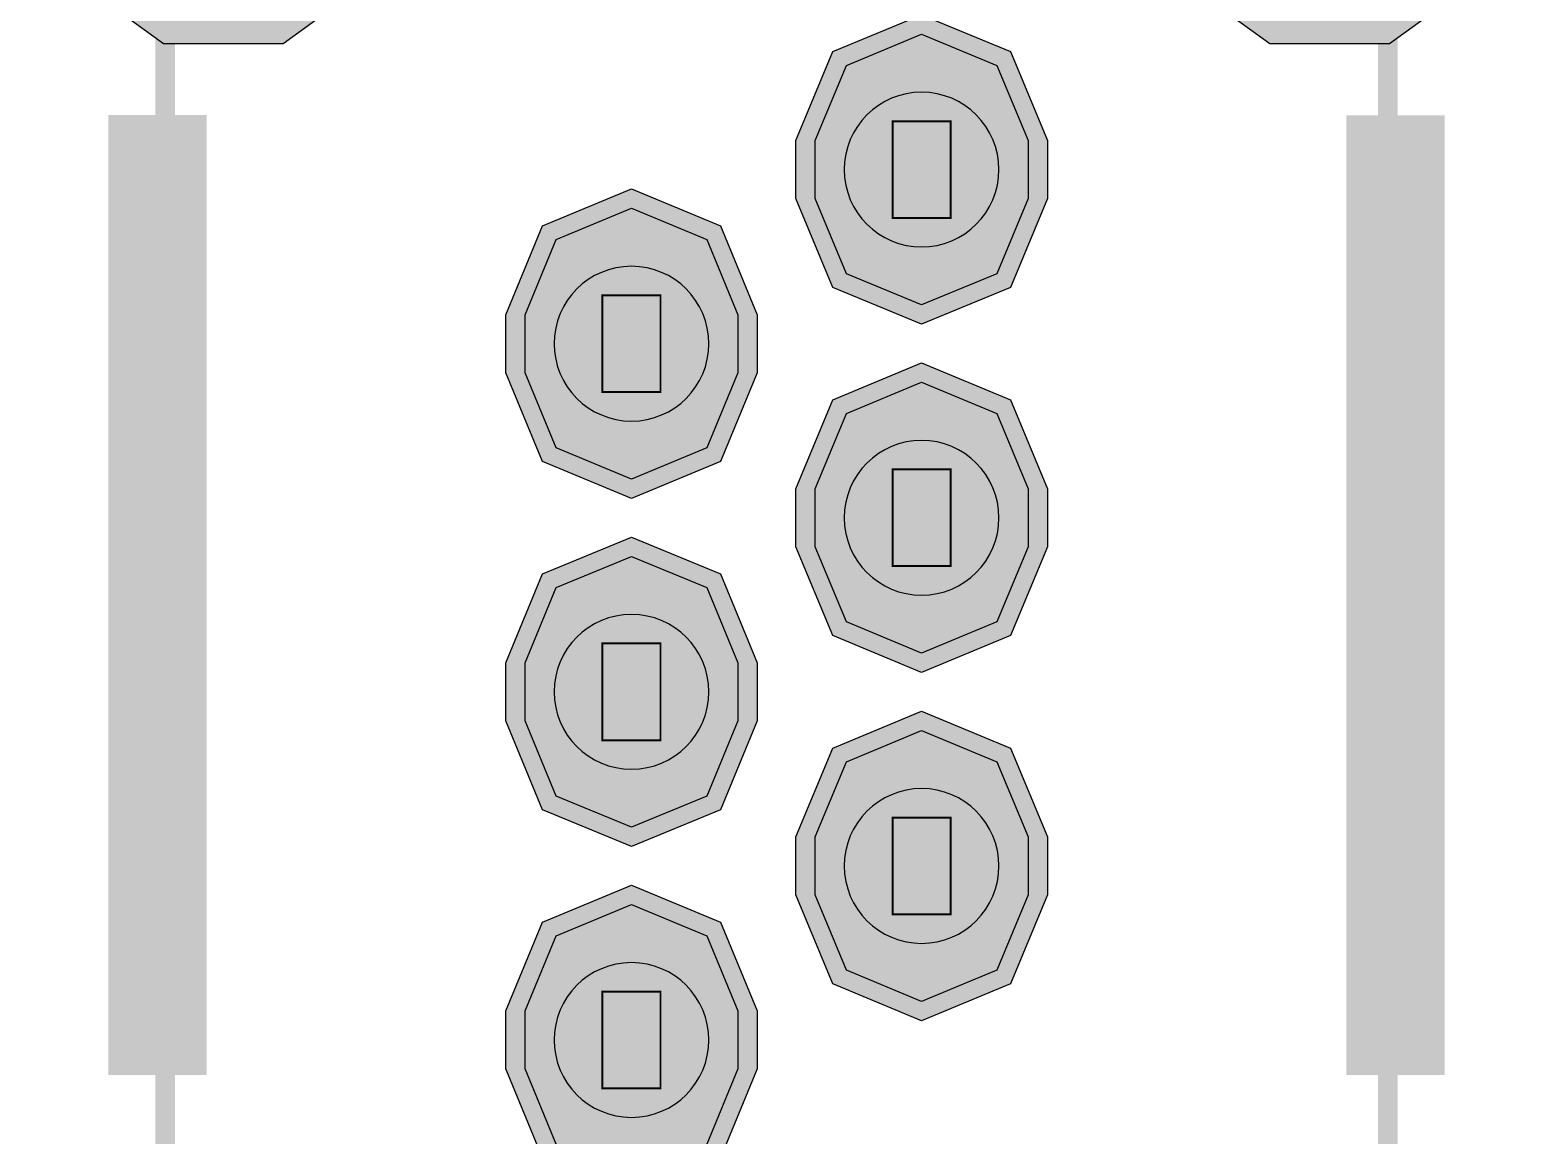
# Model space of a CAD drawing. Extents: x -2 to 2, y -10.1 to 4.2.
# Drawn here: x -1.93 to 1.93, y -1.371 to 1.486 of the extents above; entities that cross this region are included whole.
import ezdxf

# ---------------------------------------------------------------- set-up
doc = ezdxf.new("R2010")
doc.units = 0
doc.header["$MEASUREMENT"] = 0
for name, color, linetype in [('BOTTOM-LAYER', 5, 'CONTINUOUS'), ('BOTTOM-PASTE-MASK-LAYER', 16, 'CONTINUOUS'), ('BOTTOM-SOLDER-MASK-LAYER', 200, 'CONTINUOUS'), ('COMPONENT-SHAPE-LAYER', 132, 'CONTINUOUS'), ('HOLE-LAYER', 250, 'CONTINUOUS'), ('MULTI-LAYER', 9, 'CONTINUOUS'), ('PIN-SOLDERING-LAYER', 253, 'CONTINUOUS'), ('TOP-LAYER', 1, 'CONTINUOUS'), ('TOP-PASTE-MASK-LAYER', 8, 'CONTINUOUS'), ('TOP-SILKSCREEN-LAYER', 40, 'CONTINUOUS'), ('TOP-SOLDER-MASK-LAYER', 216, 'CONTINUOUS')]:
    doc.layers.add(name, color=color, linetype=linetype)

msp = doc.modelspace()

# ---------------------------------------------------------------- hatches: boundary and pattern name
at = {"layer": 'BOTTOM-LAYER'}
for points in [[(0.1002, 1.2001), (0.1807, 1.3945), (0.3752, 1.4751), (0.5696, 1.3945), (0.6502, 1.2001), (0.6502, 1.0501), (0.5696, 0.8556), (0.3752, 0.7751), (0.1807, 0.8556), (0.1002, 1.0501)], [(-0.6499, 0.75), (-0.5694, 0.9445), (-0.3749, 1.025), (-0.1804, 0.9445), (-0.0999, 0.75), (-0.0999, 0.6), (-0.1804, 0.4056), (-0.3749, 0.325), (-0.5694, 0.4056), (-0.6499, 0.6)], [(0.1002, 0.3002), (0.1807, 0.4946), (0.3752, 0.5752), (0.5696, 0.4946), (0.6502, 0.3002), (0.6502, 0.1502), (0.5696, -0.0443), (0.3752, -0.1248), (0.1807, -0.0443), (0.1002, 0.1502)], [(-0.6499, -0.1499), (-0.5694, 0.0445), (-0.3749, 0.1251), (-0.1804, 0.0445), (-0.0999, -0.1499), (-0.0999, -0.2999), (-0.1804, -0.4944), (-0.3749, -0.5749), (-0.5694, -0.4944), (-0.6499, -0.2999)], [(0.1002, -0.6), (0.1807, -0.4056), (0.3752, -0.325), (0.5696, -0.4056), (0.6502, -0.6), (0.6502, -0.75), (0.5696, -0.9445), (0.3752, -1.025), (0.1807, -0.9445), (0.1002, -0.75)], [(-0.6499, -1.0498), (-0.5694, -0.8554), (-0.3749, -0.7748), (-0.1804, -0.8554), (-0.0999, -1.0498), (-0.0999, -1.1998), (-0.1804, -1.3943), (-0.3749, -1.4748), (-0.5694, -1.3943), (-0.6499, -1.1998)]]:
    msp.add_hatch(color=256, dxfattribs=at).paths.add_polyline_path(points, flags=0)
at = {"layer": 'BOTTOM-PASTE-MASK-LAYER'}
for points in [[(0.1002, 1.2001), (0.1807, 1.3945), (0.3752, 1.4751), (0.5696, 1.3945), (0.6502, 1.2001), (0.6502, 1.0501), (0.5696, 0.8556), (0.3752, 0.7751), (0.1807, 0.8556), (0.1002, 1.0501)], [(-0.6499, 0.75), (-0.5694, 0.9445), (-0.3749, 1.025), (-0.1804, 0.9445), (-0.0999, 0.75), (-0.0999, 0.6), (-0.1804, 0.4056), (-0.3749, 0.325), (-0.5694, 0.4056), (-0.6499, 0.6)], [(0.1002, 0.3002), (0.1807, 0.4946), (0.3752, 0.5752), (0.5696, 0.4946), (0.6502, 0.3002), (0.6502, 0.1502), (0.5696, -0.0443), (0.3752, -0.1248), (0.1807, -0.0443), (0.1002, 0.1502)], [(-0.6499, -0.1499), (-0.5694, 0.0445), (-0.3749, 0.1251), (-0.1804, 0.0445), (-0.0999, -0.1499), (-0.0999, -0.2999), (-0.1804, -0.4944), (-0.3749, -0.5749), (-0.5694, -0.4944), (-0.6499, -0.2999)], [(0.1002, -0.6), (0.1807, -0.4056), (0.3752, -0.325), (0.5696, -0.4056), (0.6502, -0.6), (0.6502, -0.75), (0.5696, -0.9445), (0.3752, -1.025), (0.1807, -0.9445), (0.1002, -0.75)], [(-0.6499, -1.0498), (-0.5694, -0.8554), (-0.3749, -0.7748), (-0.1804, -0.8554), (-0.0999, -1.0498), (-0.0999, -1.1998), (-0.1804, -1.3943), (-0.3749, -1.4748), (-0.5694, -1.3943), (-0.6499, -1.1998)]]:
    msp.add_hatch(color=256, dxfattribs=at).paths.add_polyline_path(points, flags=0)
at = {"layer": 'BOTTOM-SOLDER-MASK-LAYER'}
for points in [[(-1.93, 2.9256), (-1.8345, 3.2195), (-1.5845, 3.4011), (-1.2755, 3.4011), (-1.0255, 3.2195), (-0.93, 2.9256), (-0.93, 1.9256), (-1.0255, 1.6317), (-1.2755, 1.45), (-1.5845, 1.45), (-1.8345, 1.6317), (-1.93, 1.9256)], [(0.93, 2.9253), (1.0255, 3.2192), (1.2755, 3.4009), (1.5845, 3.4009), (1.8345, 3.2192), (1.93, 2.9253), (1.93, 1.9253), (1.8345, 1.6314), (1.5845, 1.4498), (1.2755, 1.4498), (1.0255, 1.6314), (0.93, 1.9253)], [(0.0502, 1.2001), (0.1453, 1.4299), (0.3752, 1.5251), (0.605, 1.4299), (0.7002, 1.2001), (0.7002, 1.0501), (0.605, 0.8203), (0.3752, 0.7251), (0.1453, 0.8203), (0.0502, 1.0501)], [(-0.6999, 0.75), (-0.6047, 0.9798), (-0.3749, 1.075), (-0.1451, 0.9798), (-0.0499, 0.75), (-0.0499, 0.6), (-0.1451, 0.3702), (-0.3749, 0.275), (-0.6047, 0.3702), (-0.6999, 0.6)], [(0.0502, 0.3002), (0.1453, 0.53), (0.3752, 0.6252), (0.605, 0.53), (0.7002, 0.3002), (0.7002, 0.1502), (0.605, -0.0796), (0.3752, -0.1748), (0.1453, -0.0796), (0.0502, 0.1502)], [(-0.6999, -0.1499), (-0.6047, 0.0799), (-0.3749, 0.1751), (-0.1451, 0.0799), (-0.0499, -0.1499), (-0.0499, -0.2999), (-0.1451, -0.5297), (-0.3749, -0.6249), (-0.6047, -0.5297), (-0.6999, -0.2999)], [(0.0502, -0.6), (0.1453, -0.3702), (0.3752, -0.275), (0.605, -0.3702), (0.7002, -0.6), (0.7002, -0.75), (0.605, -0.9798), (0.3752, -1.075), (0.1453, -0.9798), (0.0502, -0.75)], [(-0.6999, -1.0498), (-0.6047, -0.82), (-0.3749, -0.7248), (-0.1451, -0.82), (-0.0499, -1.0498), (-0.0499, -1.1998), (-0.1451, -1.4296), (-0.3749, -1.5248), (-0.6047, -1.4296), (-0.6999, -1.1998)]]:
    msp.add_hatch(color=256, dxfattribs=at).paths.add_polyline_path(points, flags=0)
at = {"layer": 'HOLE-LAYER'}
h = msp.add_hatch(color=256, dxfattribs=at)
edge = h.paths.add_edge_path(flags=0)
edge.add_arc((0.3751, 1.125), 0.2, 180, 360)
edge.add_arc((0.3751, 1.125), 0.2, 360, 540)
h = msp.add_hatch(color=256, dxfattribs=at)
edge = h.paths.add_edge_path(flags=0)
edge.add_arc((-0.3749, 0.675), 0.2, 180, 360)
edge.add_arc((-0.3749, 0.675), 0.2, 360, 540)
h = msp.add_hatch(color=256, dxfattribs=at)
edge = h.paths.add_edge_path(flags=0)
edge.add_arc((0.3751, 0.225), 0.2, 180, 360)
edge.add_arc((0.3751, 0.225), 0.2, 360, 540)
h = msp.add_hatch(color=256, dxfattribs=at)
edge = h.paths.add_edge_path(flags=0)
edge.add_arc((-0.3749, -0.2249), 0.2, 180, 360)
edge.add_arc((-0.3749, -0.2249), 0.2, 360, 540)
h = msp.add_hatch(color=256, dxfattribs=at)
edge = h.paths.add_edge_path(flags=0)
edge.add_arc((0.3751, -0.675), 0.2, 180, 360)
edge.add_arc((0.3751, -0.675), 0.2, 360, 540)
h = msp.add_hatch(color=256, dxfattribs=at)
edge = h.paths.add_edge_path(flags=0)
edge.add_arc((-0.3749, -1.1249), 0.2, 180, 360)
edge.add_arc((-0.3749, -1.1249), 0.2, 360, 540)
at = {"layer": 'MULTI-LAYER'}
for points in [[(0.1002, 1.2001), (0.1807, 1.3945), (0.3752, 1.4751), (0.5696, 1.3945), (0.6502, 1.2001), (0.6502, 1.0501), (0.5696, 0.8556), (0.3752, 0.7751), (0.1807, 0.8556), (0.1002, 1.0501)], [(0.1002, 1.2001), (0.1807, 1.3945), (0.3752, 1.4751), (0.5696, 1.3945), (0.6502, 1.2001), (0.6502, 1.0501), (0.5696, 0.8556), (0.3752, 0.7751), (0.1807, 0.8556), (0.1002, 1.0501)], [(0.1002, 1.2001), (0.1807, 1.3945), (0.3752, 1.4751), (0.5696, 1.3945), (0.6502, 1.2001), (0.6502, 1.0501), (0.5696, 0.8556), (0.3752, 0.7751), (0.1807, 0.8556), (0.1002, 1.0501)], [(-0.6499, 0.75), (-0.5694, 0.9445), (-0.3749, 1.025), (-0.1804, 0.9445), (-0.0999, 0.75), (-0.0999, 0.6), (-0.1804, 0.4056), (-0.3749, 0.325), (-0.5694, 0.4056), (-0.6499, 0.6)], [(-0.6499, 0.75), (-0.5694, 0.9445), (-0.3749, 1.025), (-0.1804, 0.9445), (-0.0999, 0.75), (-0.0999, 0.6), (-0.1804, 0.4056), (-0.3749, 0.325), (-0.5694, 0.4056), (-0.6499, 0.6)], [(-0.6499, 0.75), (-0.5694, 0.9445), (-0.3749, 1.025), (-0.1804, 0.9445), (-0.0999, 0.75), (-0.0999, 0.6), (-0.1804, 0.4056), (-0.3749, 0.325), (-0.5694, 0.4056), (-0.6499, 0.6)], [(0.1002, 0.3002), (0.1807, 0.4946), (0.3752, 0.5752), (0.5696, 0.4946), (0.6502, 0.3002), (0.6502, 0.1502), (0.5696, -0.0443), (0.3752, -0.1248), (0.1807, -0.0443), (0.1002, 0.1502)], [(0.1002, 0.3002), (0.1807, 0.4946), (0.3752, 0.5752), (0.5696, 0.4946), (0.6502, 0.3002), (0.6502, 0.1502), (0.5696, -0.0443), (0.3752, -0.1248), (0.1807, -0.0443), (0.1002, 0.1502)], [(0.1002, 0.3002), (0.1807, 0.4946), (0.3752, 0.5752), (0.5696, 0.4946), (0.6502, 0.3002), (0.6502, 0.1502), (0.5696, -0.0443), (0.3752, -0.1248), (0.1807, -0.0443), (0.1002, 0.1502)], [(-0.6499, -0.1499), (-0.5694, 0.0445), (-0.3749, 0.1251), (-0.1804, 0.0445), (-0.0999, -0.1499), (-0.0999, -0.2999), (-0.1804, -0.4944), (-0.3749, -0.5749), (-0.5694, -0.4944), (-0.6499, -0.2999)], [(-0.6499, -0.1499), (-0.5694, 0.0445), (-0.3749, 0.1251), (-0.1804, 0.0445), (-0.0999, -0.1499), (-0.0999, -0.2999), (-0.1804, -0.4944), (-0.3749, -0.5749), (-0.5694, -0.4944), (-0.6499, -0.2999)], [(-0.6499, -0.1499), (-0.5694, 0.0445), (-0.3749, 0.1251), (-0.1804, 0.0445), (-0.0999, -0.1499), (-0.0999, -0.2999), (-0.1804, -0.4944), (-0.3749, -0.5749), (-0.5694, -0.4944), (-0.6499, -0.2999)], [(0.1002, -0.6), (0.1807, -0.4056), (0.3752, -0.325), (0.5696, -0.4056), (0.6502, -0.6), (0.6502, -0.75), (0.5696, -0.9445), (0.3752, -1.025), (0.1807, -0.9445), (0.1002, -0.75)], [(0.1002, -0.6), (0.1807, -0.4056), (0.3752, -0.325), (0.5696, -0.4056), (0.6502, -0.6), (0.6502, -0.75), (0.5696, -0.9445), (0.3752, -1.025), (0.1807, -0.9445), (0.1002, -0.75)], [(0.1002, -0.6), (0.1807, -0.4056), (0.3752, -0.325), (0.5696, -0.4056), (0.6502, -0.6), (0.6502, -0.75), (0.5696, -0.9445), (0.3752, -1.025), (0.1807, -0.9445), (0.1002, -0.75)], [(-0.6499, -1.0498), (-0.5694, -0.8554), (-0.3749, -0.7748), (-0.1804, -0.8554), (-0.0999, -1.0498), (-0.0999, -1.1998), (-0.1804, -1.3943), (-0.3749, -1.4748), (-0.5694, -1.3943), (-0.6499, -1.1998)], [(-0.6499, -1.0498), (-0.5694, -0.8554), (-0.3749, -0.7748), (-0.1804, -0.8554), (-0.0999, -1.0498), (-0.0999, -1.1998), (-0.1804, -1.3943), (-0.3749, -1.4748), (-0.5694, -1.3943), (-0.6499, -1.1998)], [(-0.6499, -1.0498), (-0.5694, -0.8554), (-0.3749, -0.7748), (-0.1804, -0.8554), (-0.0999, -1.0498), (-0.0999, -1.1998), (-0.1804, -1.3943), (-0.3749, -1.4748), (-0.5694, -1.3943), (-0.6499, -1.1998)]]:
    msp.add_hatch(color=256, dxfattribs=at).paths.add_polyline_path(points, flags=0)
at = {"layer": 'PIN-SOLDERING-LAYER'}
for points in [[(0.4502, 1.0001), (0.3002, 1.0001), (0.3002, 1.2501), (0.4502, 1.2501)], [(-0.2999, 0.55), (-0.4499, 0.55), (-0.4499, 0.8), (-0.2999, 0.8)], [(0.4502, 0.1002), (0.3002, 0.1002), (0.3002, 0.3502), (0.4502, 0.3502)], [(-0.2999, -0.3499), (-0.4499, -0.3499), (-0.4499, -0.0999), (-0.2999, -0.0999)], [(0.4502, -0.8), (0.3002, -0.8), (0.3002, -0.55), (0.4502, -0.55)], [(-0.2999, -1.2498), (-0.4499, -1.2498), (-0.4499, -0.9998), (-0.2999, -0.9998)]]:
    msp.add_hatch(color=256, dxfattribs=at).paths.add_polyline_path(points, flags=0)
at = {"layer": 'TOP-LAYER'}
for points in [[(0.1002, 1.2001), (0.1807, 1.3945), (0.3752, 1.4751), (0.5696, 1.3945), (0.6502, 1.2001), (0.6502, 1.0501), (0.5696, 0.8556), (0.3752, 0.7751), (0.1807, 0.8556), (0.1002, 1.0501)], [(-0.6499, 0.75), (-0.5694, 0.9445), (-0.3749, 1.025), (-0.1804, 0.9445), (-0.0999, 0.75), (-0.0999, 0.6), (-0.1804, 0.4056), (-0.3749, 0.325), (-0.5694, 0.4056), (-0.6499, 0.6)], [(0.1002, 0.3002), (0.1807, 0.4946), (0.3752, 0.5752), (0.5696, 0.4946), (0.6502, 0.3002), (0.6502, 0.1502), (0.5696, -0.0443), (0.3752, -0.1248), (0.1807, -0.0443), (0.1002, 0.1502)], [(-0.6499, -0.1499), (-0.5694, 0.0445), (-0.3749, 0.1251), (-0.1804, 0.0445), (-0.0999, -0.1499), (-0.0999, -0.2999), (-0.1804, -0.4944), (-0.3749, -0.5749), (-0.5694, -0.4944), (-0.6499, -0.2999)], [(0.1002, -0.6), (0.1807, -0.4056), (0.3752, -0.325), (0.5696, -0.4056), (0.6502, -0.6), (0.6502, -0.75), (0.5696, -0.9445), (0.3752, -1.025), (0.1807, -0.9445), (0.1002, -0.75)], [(-0.6499, -1.0498), (-0.5694, -0.8554), (-0.3749, -0.7748), (-0.1804, -0.8554), (-0.0999, -1.0498), (-0.0999, -1.1998), (-0.1804, -1.3943), (-0.3749, -1.4748), (-0.5694, -1.3943), (-0.6499, -1.1998)]]:
    msp.add_hatch(color=256, dxfattribs=at).paths.add_polyline_path(points, flags=0)
at = {"layer": 'TOP-PASTE-MASK-LAYER'}
for points in [[(0.1002, 1.2001), (0.1807, 1.3945), (0.3752, 1.4751), (0.5696, 1.3945), (0.6502, 1.2001), (0.6502, 1.0501), (0.5696, 0.8556), (0.3752, 0.7751), (0.1807, 0.8556), (0.1002, 1.0501)], [(-0.6499, 0.75), (-0.5694, 0.9445), (-0.3749, 1.025), (-0.1804, 0.9445), (-0.0999, 0.75), (-0.0999, 0.6), (-0.1804, 0.4056), (-0.3749, 0.325), (-0.5694, 0.4056), (-0.6499, 0.6)], [(0.1002, 0.3002), (0.1807, 0.4946), (0.3752, 0.5752), (0.5696, 0.4946), (0.6502, 0.3002), (0.6502, 0.1502), (0.5696, -0.0443), (0.3752, -0.1248), (0.1807, -0.0443), (0.1002, 0.1502)], [(-0.6499, -0.1499), (-0.5694, 0.0445), (-0.3749, 0.1251), (-0.1804, 0.0445), (-0.0999, -0.1499), (-0.0999, -0.2999), (-0.1804, -0.4944), (-0.3749, -0.5749), (-0.5694, -0.4944), (-0.6499, -0.2999)], [(0.1002, -0.6), (0.1807, -0.4056), (0.3752, -0.325), (0.5696, -0.4056), (0.6502, -0.6), (0.6502, -0.75), (0.5696, -0.9445), (0.3752, -1.025), (0.1807, -0.9445), (0.1002, -0.75)], [(-0.6499, -1.0498), (-0.5694, -0.8554), (-0.3749, -0.7748), (-0.1804, -0.8554), (-0.0999, -1.0498), (-0.0999, -1.1998), (-0.1804, -1.3943), (-0.3749, -1.4748), (-0.5694, -1.3943), (-0.6499, -1.1998)]]:
    msp.add_hatch(color=256, dxfattribs=at).paths.add_polyline_path(points, flags=0)
at = {"layer": 'TOP-SOLDER-MASK-LAYER'}
for points in [[(-1.93, 2.9256), (-1.8345, 3.2195), (-1.5845, 3.4011), (-1.2755, 3.4011), (-1.0255, 3.2195), (-0.93, 2.9256), (-0.93, 1.9256), (-1.0255, 1.6317), (-1.2755, 1.45), (-1.5845, 1.45), (-1.8345, 1.6317), (-1.93, 1.9256)], [(0.93, 2.9253), (1.0255, 3.2192), (1.2755, 3.4009), (1.5845, 3.4009), (1.8345, 3.2192), (1.93, 2.9253), (1.93, 1.9253), (1.8345, 1.6314), (1.5845, 1.4498), (1.2755, 1.4498), (1.0255, 1.6314), (0.93, 1.9253)], [(0.0502, 1.2001), (0.1453, 1.4299), (0.3752, 1.5251), (0.605, 1.4299), (0.7002, 1.2001), (0.7002, 1.0501), (0.605, 0.8203), (0.3752, 0.7251), (0.1453, 0.8203), (0.0502, 1.0501)], [(-0.6999, 0.75), (-0.6047, 0.9798), (-0.3749, 1.075), (-0.1451, 0.9798), (-0.0499, 0.75), (-0.0499, 0.6), (-0.1451, 0.3702), (-0.3749, 0.275), (-0.6047, 0.3702), (-0.6999, 0.6)], [(0.0502, 0.3002), (0.1453, 0.53), (0.3752, 0.6252), (0.605, 0.53), (0.7002, 0.3002), (0.7002, 0.1502), (0.605, -0.0796), (0.3752, -0.1748), (0.1453, -0.0796), (0.0502, 0.1502)], [(-0.6999, -0.1499), (-0.6047, 0.0799), (-0.3749, 0.1751), (-0.1451, 0.0799), (-0.0499, -0.1499), (-0.0499, -0.2999), (-0.1451, -0.5297), (-0.3749, -0.6249), (-0.6047, -0.5297), (-0.6999, -0.2999)], [(0.0502, -0.6), (0.1453, -0.3702), (0.3752, -0.275), (0.605, -0.3702), (0.7002, -0.6), (0.7002, -0.75), (0.605, -0.9798), (0.3752, -1.075), (0.1453, -0.9798), (0.0502, -0.75)], [(-0.6999, -1.0498), (-0.6047, -0.82), (-0.3749, -0.7248), (-0.1451, -0.82), (-0.0499, -1.0498), (-0.0499, -1.1998), (-0.1451, -1.4296), (-0.3749, -1.5248), (-0.6047, -1.4296), (-0.6999, -1.1998)]]:
    msp.add_hatch(color=256, dxfattribs=at).paths.add_polyline_path(points, flags=0)

# ---------------------------------------------------------------- linework, layer by layer
at = {"layer": 'BOTTOM-LAYER'}
for points in [[(0.1002, 1.2001), (0.1807, 1.3945), (0.3752, 1.4751), (0.5696, 1.3945), (0.6502, 1.2001), (0.6502, 1.0501), (0.5696, 0.8556), (0.3752, 0.7751), (0.1807, 0.8556), (0.1002, 1.0501)], [(-0.6499, 0.75), (-0.5694, 0.9445), (-0.3749, 1.025), (-0.1804, 0.9445), (-0.0999, 0.75), (-0.0999, 0.6), (-0.1804, 0.4056), (-0.3749, 0.325), (-0.5694, 0.4056), (-0.6499, 0.6)], [(0.1002, 0.3002), (0.1807, 0.4946), (0.3752, 0.5752), (0.5696, 0.4946), (0.6502, 0.3002), (0.6502, 0.1502), (0.5696, -0.0443), (0.3752, -0.1248), (0.1807, -0.0443), (0.1002, 0.1502)], [(-0.6499, -0.1499), (-0.5694, 0.0445), (-0.3749, 0.1251), (-0.1804, 0.0445), (-0.0999, -0.1499), (-0.0999, -0.2999), (-0.1804, -0.4944), (-0.3749, -0.5749), (-0.5694, -0.4944), (-0.6499, -0.2999)], [(0.1002, -0.6), (0.1807, -0.4056), (0.3752, -0.325), (0.5696, -0.4056), (0.6502, -0.6), (0.6502, -0.75), (0.5696, -0.9445), (0.3752, -1.025), (0.1807, -0.9445), (0.1002, -0.75)], [(-0.6499, -1.0498), (-0.5694, -0.8554), (-0.3749, -0.7748), (-0.1804, -0.8554), (-0.0999, -1.0498), (-0.0999, -1.1998), (-0.1804, -1.3943), (-0.3749, -1.4748), (-0.5694, -1.3943), (-0.6499, -1.1998)]]:
    msp.add_lwpolyline(points, close=True, dxfattribs=at)
at = {"layer": 'BOTTOM-PASTE-MASK-LAYER'}
for points in [[(0.1002, 1.2001), (0.1807, 1.3945), (0.3752, 1.4751), (0.5696, 1.3945), (0.6502, 1.2001), (0.6502, 1.0501), (0.5696, 0.8556), (0.3752, 0.7751), (0.1807, 0.8556), (0.1002, 1.0501)], [(-0.6499, 0.75), (-0.5694, 0.9445), (-0.3749, 1.025), (-0.1804, 0.9445), (-0.0999, 0.75), (-0.0999, 0.6), (-0.1804, 0.4056), (-0.3749, 0.325), (-0.5694, 0.4056), (-0.6499, 0.6)], [(0.1002, 0.3002), (0.1807, 0.4946), (0.3752, 0.5752), (0.5696, 0.4946), (0.6502, 0.3002), (0.6502, 0.1502), (0.5696, -0.0443), (0.3752, -0.1248), (0.1807, -0.0443), (0.1002, 0.1502)], [(-0.6499, -0.1499), (-0.5694, 0.0445), (-0.3749, 0.1251), (-0.1804, 0.0445), (-0.0999, -0.1499), (-0.0999, -0.2999), (-0.1804, -0.4944), (-0.3749, -0.5749), (-0.5694, -0.4944), (-0.6499, -0.2999)], [(0.1002, -0.6), (0.1807, -0.4056), (0.3752, -0.325), (0.5696, -0.4056), (0.6502, -0.6), (0.6502, -0.75), (0.5696, -0.9445), (0.3752, -1.025), (0.1807, -0.9445), (0.1002, -0.75)], [(-0.6499, -1.0498), (-0.5694, -0.8554), (-0.3749, -0.7748), (-0.1804, -0.8554), (-0.0999, -1.0498), (-0.0999, -1.1998), (-0.1804, -1.3943), (-0.3749, -1.4748), (-0.5694, -1.3943), (-0.6499, -1.1998)]]:
    msp.add_lwpolyline(points, close=True, dxfattribs=at)
at = {"layer": 'BOTTOM-SOLDER-MASK-LAYER'}
for points in [[(-1.93, 2.9256), (-1.8345, 3.2195), (-1.5845, 3.4011), (-1.2755, 3.4011), (-1.0255, 3.2195), (-0.93, 2.9256), (-0.93, 1.9256), (-1.0255, 1.6317), (-1.2755, 1.45), (-1.5845, 1.45), (-1.8345, 1.6317), (-1.93, 1.9256)], [(0.93, 2.9253), (1.0255, 3.2192), (1.2755, 3.4009), (1.5845, 3.4009), (1.8345, 3.2192), (1.93, 2.9253), (1.93, 1.9253), (1.8345, 1.6314), (1.5845, 1.4498), (1.2755, 1.4498), (1.0255, 1.6314), (0.93, 1.9253)], [(0.0502, 1.2001), (0.1453, 1.4299), (0.3752, 1.5251), (0.605, 1.4299), (0.7002, 1.2001), (0.7002, 1.0501), (0.605, 0.8203), (0.3752, 0.7251), (0.1453, 0.8203), (0.0502, 1.0501)], [(-0.6999, 0.75), (-0.6047, 0.9798), (-0.3749, 1.075), (-0.1451, 0.9798), (-0.0499, 0.75), (-0.0499, 0.6), (-0.1451, 0.3702), (-0.3749, 0.275), (-0.6047, 0.3702), (-0.6999, 0.6)], [(0.0502, 0.3002), (0.1453, 0.53), (0.3752, 0.6252), (0.605, 0.53), (0.7002, 0.3002), (0.7002, 0.1502), (0.605, -0.0796), (0.3752, -0.1748), (0.1453, -0.0796), (0.0502, 0.1502)], [(-0.6999, -0.1499), (-0.6047, 0.0799), (-0.3749, 0.1751), (-0.1451, 0.0799), (-0.0499, -0.1499), (-0.0499, -0.2999), (-0.1451, -0.5297), (-0.3749, -0.6249), (-0.6047, -0.5297), (-0.6999, -0.2999)], [(0.0502, -0.6), (0.1453, -0.3702), (0.3752, -0.275), (0.605, -0.3702), (0.7002, -0.6), (0.7002, -0.75), (0.605, -0.9798), (0.3752, -1.075), (0.1453, -0.9798), (0.0502, -0.75)], [(-0.6999, -1.0498), (-0.6047, -0.82), (-0.3749, -0.7248), (-0.1451, -0.82), (-0.0499, -1.0498), (-0.0499, -1.1998), (-0.1451, -1.4296), (-0.3749, -1.5248), (-0.6047, -1.4296), (-0.6999, -1.1998)]]:
    msp.add_lwpolyline(points, close=True, dxfattribs=at)
at = {"layer": 'COMPONENT-SHAPE-LAYER', "const_width": 0.0508}
msp.add_lwpolyline([(1.58, 4.0752), (1.58, -9.9248), (-1.58, -9.9248), (-1.58, 4.0752)], close=True, dxfattribs=at)
at = {"layer": 'HOLE-LAYER'}
for points in [[(0.1751, 1.125, 1), (0.5751, 1.125, 1)], [(0.1751, 0.225, 1), (0.5751, 0.225, 1)], [(0.1751, -0.675, 1), (0.5751, -0.675, 1)]]:
    msp.add_lwpolyline(points, format="xyb", close=True, dxfattribs=at)
for points in [[(-0.5749, 0.675, 1), (-0.1749, 0.675, 1), (-0.5749, 0.675)], [(-0.5749, -0.2249, 1), (-0.1749, -0.2249, 1), (-0.5749, -0.2249)], [(-0.5749, -1.1249, 1), (-0.1749, -1.1249, 1), (-0.5749, -1.1249)]]:
    msp.add_lwpolyline(points, format="xyb", dxfattribs=at)
at = {"layer": 'MULTI-LAYER'}
for points in [[(0.1002, 1.2001), (0.1807, 1.3945), (0.3752, 1.4751), (0.5696, 1.3945), (0.6502, 1.2001), (0.6502, 1.0501), (0.5696, 0.8556), (0.3752, 0.7751), (0.1807, 0.8556), (0.1002, 1.0501)], [(0.1002, 1.2001), (0.1807, 1.3945), (0.3752, 1.4751), (0.5696, 1.3945), (0.6502, 1.2001), (0.6502, 1.0501), (0.5696, 0.8556), (0.3752, 0.7751), (0.1807, 0.8556), (0.1002, 1.0501)], [(0.1002, 1.2001), (0.1807, 1.3945), (0.3752, 1.4751), (0.5696, 1.3945), (0.6502, 1.2001), (0.6502, 1.0501), (0.5696, 0.8556), (0.3752, 0.7751), (0.1807, 0.8556), (0.1002, 1.0501)], [(-0.6499, 0.75), (-0.5694, 0.9445), (-0.3749, 1.025), (-0.1804, 0.9445), (-0.0999, 0.75), (-0.0999, 0.6), (-0.1804, 0.4056), (-0.3749, 0.325), (-0.5694, 0.4056), (-0.6499, 0.6)], [(-0.6499, 0.75), (-0.5694, 0.9445), (-0.3749, 1.025), (-0.1804, 0.9445), (-0.0999, 0.75), (-0.0999, 0.6), (-0.1804, 0.4056), (-0.3749, 0.325), (-0.5694, 0.4056), (-0.6499, 0.6)], [(-0.6499, 0.75), (-0.5694, 0.9445), (-0.3749, 1.025), (-0.1804, 0.9445), (-0.0999, 0.75), (-0.0999, 0.6), (-0.1804, 0.4056), (-0.3749, 0.325), (-0.5694, 0.4056), (-0.6499, 0.6)], [(0.1002, 0.3002), (0.1807, 0.4946), (0.3752, 0.5752), (0.5696, 0.4946), (0.6502, 0.3002), (0.6502, 0.1502), (0.5696, -0.0443), (0.3752, -0.1248), (0.1807, -0.0443), (0.1002, 0.1502)], [(0.1002, 0.3002), (0.1807, 0.4946), (0.3752, 0.5752), (0.5696, 0.4946), (0.6502, 0.3002), (0.6502, 0.1502), (0.5696, -0.0443), (0.3752, -0.1248), (0.1807, -0.0443), (0.1002, 0.1502)], [(0.1002, 0.3002), (0.1807, 0.4946), (0.3752, 0.5752), (0.5696, 0.4946), (0.6502, 0.3002), (0.6502, 0.1502), (0.5696, -0.0443), (0.3752, -0.1248), (0.1807, -0.0443), (0.1002, 0.1502)], [(-0.6499, -0.1499), (-0.5694, 0.0445), (-0.3749, 0.1251), (-0.1804, 0.0445), (-0.0999, -0.1499), (-0.0999, -0.2999), (-0.1804, -0.4944), (-0.3749, -0.5749), (-0.5694, -0.4944), (-0.6499, -0.2999)], [(-0.6499, -0.1499), (-0.5694, 0.0445), (-0.3749, 0.1251), (-0.1804, 0.0445), (-0.0999, -0.1499), (-0.0999, -0.2999), (-0.1804, -0.4944), (-0.3749, -0.5749), (-0.5694, -0.4944), (-0.6499, -0.2999)], [(-0.6499, -0.1499), (-0.5694, 0.0445), (-0.3749, 0.1251), (-0.1804, 0.0445), (-0.0999, -0.1499), (-0.0999, -0.2999), (-0.1804, -0.4944), (-0.3749, -0.5749), (-0.5694, -0.4944), (-0.6499, -0.2999)], [(0.1002, -0.6), (0.1807, -0.4056), (0.3752, -0.325), (0.5696, -0.4056), (0.6502, -0.6), (0.6502, -0.75), (0.5696, -0.9445), (0.3752, -1.025), (0.1807, -0.9445), (0.1002, -0.75)], [(0.1002, -0.6), (0.1807, -0.4056), (0.3752, -0.325), (0.5696, -0.4056), (0.6502, -0.6), (0.6502, -0.75), (0.5696, -0.9445), (0.3752, -1.025), (0.1807, -0.9445), (0.1002, -0.75)], [(0.1002, -0.6), (0.1807, -0.4056), (0.3752, -0.325), (0.5696, -0.4056), (0.6502, -0.6), (0.6502, -0.75), (0.5696, -0.9445), (0.3752, -1.025), (0.1807, -0.9445), (0.1002, -0.75)], [(-0.6499, -1.0498), (-0.5694, -0.8554), (-0.3749, -0.7748), (-0.1804, -0.8554), (-0.0999, -1.0498), (-0.0999, -1.1998), (-0.1804, -1.3943), (-0.3749, -1.4748), (-0.5694, -1.3943), (-0.6499, -1.1998)], [(-0.6499, -1.0498), (-0.5694, -0.8554), (-0.3749, -0.7748), (-0.1804, -0.8554), (-0.0999, -1.0498), (-0.0999, -1.1998), (-0.1804, -1.3943), (-0.3749, -1.4748), (-0.5694, -1.3943), (-0.6499, -1.1998)], [(-0.6499, -1.0498), (-0.5694, -0.8554), (-0.3749, -0.7748), (-0.1804, -0.8554), (-0.0999, -1.0498), (-0.0999, -1.1998), (-0.1804, -1.3943), (-0.3749, -1.4748), (-0.5694, -1.3943), (-0.6499, -1.1998)]]:
    msp.add_lwpolyline(points, close=True, dxfattribs=at)
at = {"layer": 'PIN-SOLDERING-LAYER', "const_width": 0.00508}
for points in [[(0.4502, 1.0001), (0.3002, 1.0001), (0.3002, 1.2501), (0.4502, 1.2501)], [(-0.2999, 0.55), (-0.4499, 0.55), (-0.4499, 0.8), (-0.2999, 0.8)], [(0.4502, 0.1002), (0.3002, 0.1002), (0.3002, 0.3502), (0.4502, 0.3502)], [(-0.2999, -0.3499), (-0.4499, -0.3499), (-0.4499, -0.0999), (-0.2999, -0.0999)], [(0.4502, -0.8), (0.3002, -0.8), (0.3002, -0.55), (0.4502, -0.55)], [(-0.2999, -1.2498), (-0.4499, -1.2498), (-0.4499, -0.9998), (-0.2999, -0.9998)]]:
    msp.add_lwpolyline(points, close=True, dxfattribs=at)
at = {"layer": 'TOP-LAYER'}
for points in [[(0.1002, 1.2001), (0.1807, 1.3945), (0.3752, 1.4751), (0.5696, 1.3945), (0.6502, 1.2001), (0.6502, 1.0501), (0.5696, 0.8556), (0.3752, 0.7751), (0.1807, 0.8556), (0.1002, 1.0501)], [(-0.6499, 0.75), (-0.5694, 0.9445), (-0.3749, 1.025), (-0.1804, 0.9445), (-0.0999, 0.75), (-0.0999, 0.6), (-0.1804, 0.4056), (-0.3749, 0.325), (-0.5694, 0.4056), (-0.6499, 0.6)], [(0.1002, 0.3002), (0.1807, 0.4946), (0.3752, 0.5752), (0.5696, 0.4946), (0.6502, 0.3002), (0.6502, 0.1502), (0.5696, -0.0443), (0.3752, -0.1248), (0.1807, -0.0443), (0.1002, 0.1502)], [(-0.6499, -0.1499), (-0.5694, 0.0445), (-0.3749, 0.1251), (-0.1804, 0.0445), (-0.0999, -0.1499), (-0.0999, -0.2999), (-0.1804, -0.4944), (-0.3749, -0.5749), (-0.5694, -0.4944), (-0.6499, -0.2999)], [(0.1002, -0.6), (0.1807, -0.4056), (0.3752, -0.325), (0.5696, -0.4056), (0.6502, -0.6), (0.6502, -0.75), (0.5696, -0.9445), (0.3752, -1.025), (0.1807, -0.9445), (0.1002, -0.75)], [(-0.6499, -1.0498), (-0.5694, -0.8554), (-0.3749, -0.7748), (-0.1804, -0.8554), (-0.0999, -1.0498), (-0.0999, -1.1998), (-0.1804, -1.3943), (-0.3749, -1.4748), (-0.5694, -1.3943), (-0.6499, -1.1998)]]:
    msp.add_lwpolyline(points, close=True, dxfattribs=at)
at = {"layer": 'TOP-PASTE-MASK-LAYER'}
for points in [[(0.1002, 1.2001), (0.1807, 1.3945), (0.3752, 1.4751), (0.5696, 1.3945), (0.6502, 1.2001), (0.6502, 1.0501), (0.5696, 0.8556), (0.3752, 0.7751), (0.1807, 0.8556), (0.1002, 1.0501)], [(-0.6499, 0.75), (-0.5694, 0.9445), (-0.3749, 1.025), (-0.1804, 0.9445), (-0.0999, 0.75), (-0.0999, 0.6), (-0.1804, 0.4056), (-0.3749, 0.325), (-0.5694, 0.4056), (-0.6499, 0.6)], [(0.1002, 0.3002), (0.1807, 0.4946), (0.3752, 0.5752), (0.5696, 0.4946), (0.6502, 0.3002), (0.6502, 0.1502), (0.5696, -0.0443), (0.3752, -0.1248), (0.1807, -0.0443), (0.1002, 0.1502)], [(-0.6499, -0.1499), (-0.5694, 0.0445), (-0.3749, 0.1251), (-0.1804, 0.0445), (-0.0999, -0.1499), (-0.0999, -0.2999), (-0.1804, -0.4944), (-0.3749, -0.5749), (-0.5694, -0.4944), (-0.6499, -0.2999)], [(0.1002, -0.6), (0.1807, -0.4056), (0.3752, -0.325), (0.5696, -0.4056), (0.6502, -0.6), (0.6502, -0.75), (0.5696, -0.9445), (0.3752, -1.025), (0.1807, -0.9445), (0.1002, -0.75)], [(-0.6499, -1.0498), (-0.5694, -0.8554), (-0.3749, -0.7748), (-0.1804, -0.8554), (-0.0999, -1.0498), (-0.0999, -1.1998), (-0.1804, -1.3943), (-0.3749, -1.4748), (-0.5694, -1.3943), (-0.6499, -1.1998)]]:
    msp.add_lwpolyline(points, close=True, dxfattribs=at)
at = {"layer": 'TOP-SILKSCREEN-LAYER', "const_width": 0.254}
for points in [[(-1.6, -1.2153), (-1.6, 1.2661)], [(1.6, -1.2153), (1.6, 1.2657)]]:
    msp.add_lwpolyline(points, dxfattribs=at)
at = {"layer": 'TOP-SOLDER-MASK-LAYER'}
for points in [[(-1.93, 2.9256), (-1.8345, 3.2195), (-1.5845, 3.4011), (-1.2755, 3.4011), (-1.0255, 3.2195), (-0.93, 2.9256), (-0.93, 1.9256), (-1.0255, 1.6317), (-1.2755, 1.45), (-1.5845, 1.45), (-1.8345, 1.6317), (-1.93, 1.9256)], [(0.93, 2.9253), (1.0255, 3.2192), (1.2755, 3.4009), (1.5845, 3.4009), (1.8345, 3.2192), (1.93, 2.9253), (1.93, 1.9253), (1.8345, 1.6314), (1.5845, 1.4498), (1.2755, 1.4498), (1.0255, 1.6314), (0.93, 1.9253)], [(0.0502, 1.2001), (0.1453, 1.4299), (0.3752, 1.5251), (0.605, 1.4299), (0.7002, 1.2001), (0.7002, 1.0501), (0.605, 0.8203), (0.3752, 0.7251), (0.1453, 0.8203), (0.0502, 1.0501)], [(-0.6999, 0.75), (-0.6047, 0.9798), (-0.3749, 1.075), (-0.1451, 0.9798), (-0.0499, 0.75), (-0.0499, 0.6), (-0.1451, 0.3702), (-0.3749, 0.275), (-0.6047, 0.3702), (-0.6999, 0.6)], [(0.0502, 0.3002), (0.1453, 0.53), (0.3752, 0.6252), (0.605, 0.53), (0.7002, 0.3002), (0.7002, 0.1502), (0.605, -0.0796), (0.3752, -0.1748), (0.1453, -0.0796), (0.0502, 0.1502)], [(-0.6999, -0.1499), (-0.6047, 0.0799), (-0.3749, 0.1751), (-0.1451, 0.0799), (-0.0499, -0.1499), (-0.0499, -0.2999), (-0.1451, -0.5297), (-0.3749, -0.6249), (-0.6047, -0.5297), (-0.6999, -0.2999)], [(0.0502, -0.6), (0.1453, -0.3702), (0.3752, -0.275), (0.605, -0.3702), (0.7002, -0.6), (0.7002, -0.75), (0.605, -0.9798), (0.3752, -1.075), (0.1453, -0.9798), (0.0502, -0.75)], [(-0.6999, -1.0498), (-0.6047, -0.82), (-0.3749, -0.7248), (-0.1451, -0.82), (-0.0499, -1.0498), (-0.0499, -1.1998), (-0.1451, -1.4296), (-0.3749, -1.5248), (-0.6047, -1.4296), (-0.6999, -1.1998)]]:
    msp.add_lwpolyline(points, close=True, dxfattribs=at)

doc.saveas('drawing.dxf')
